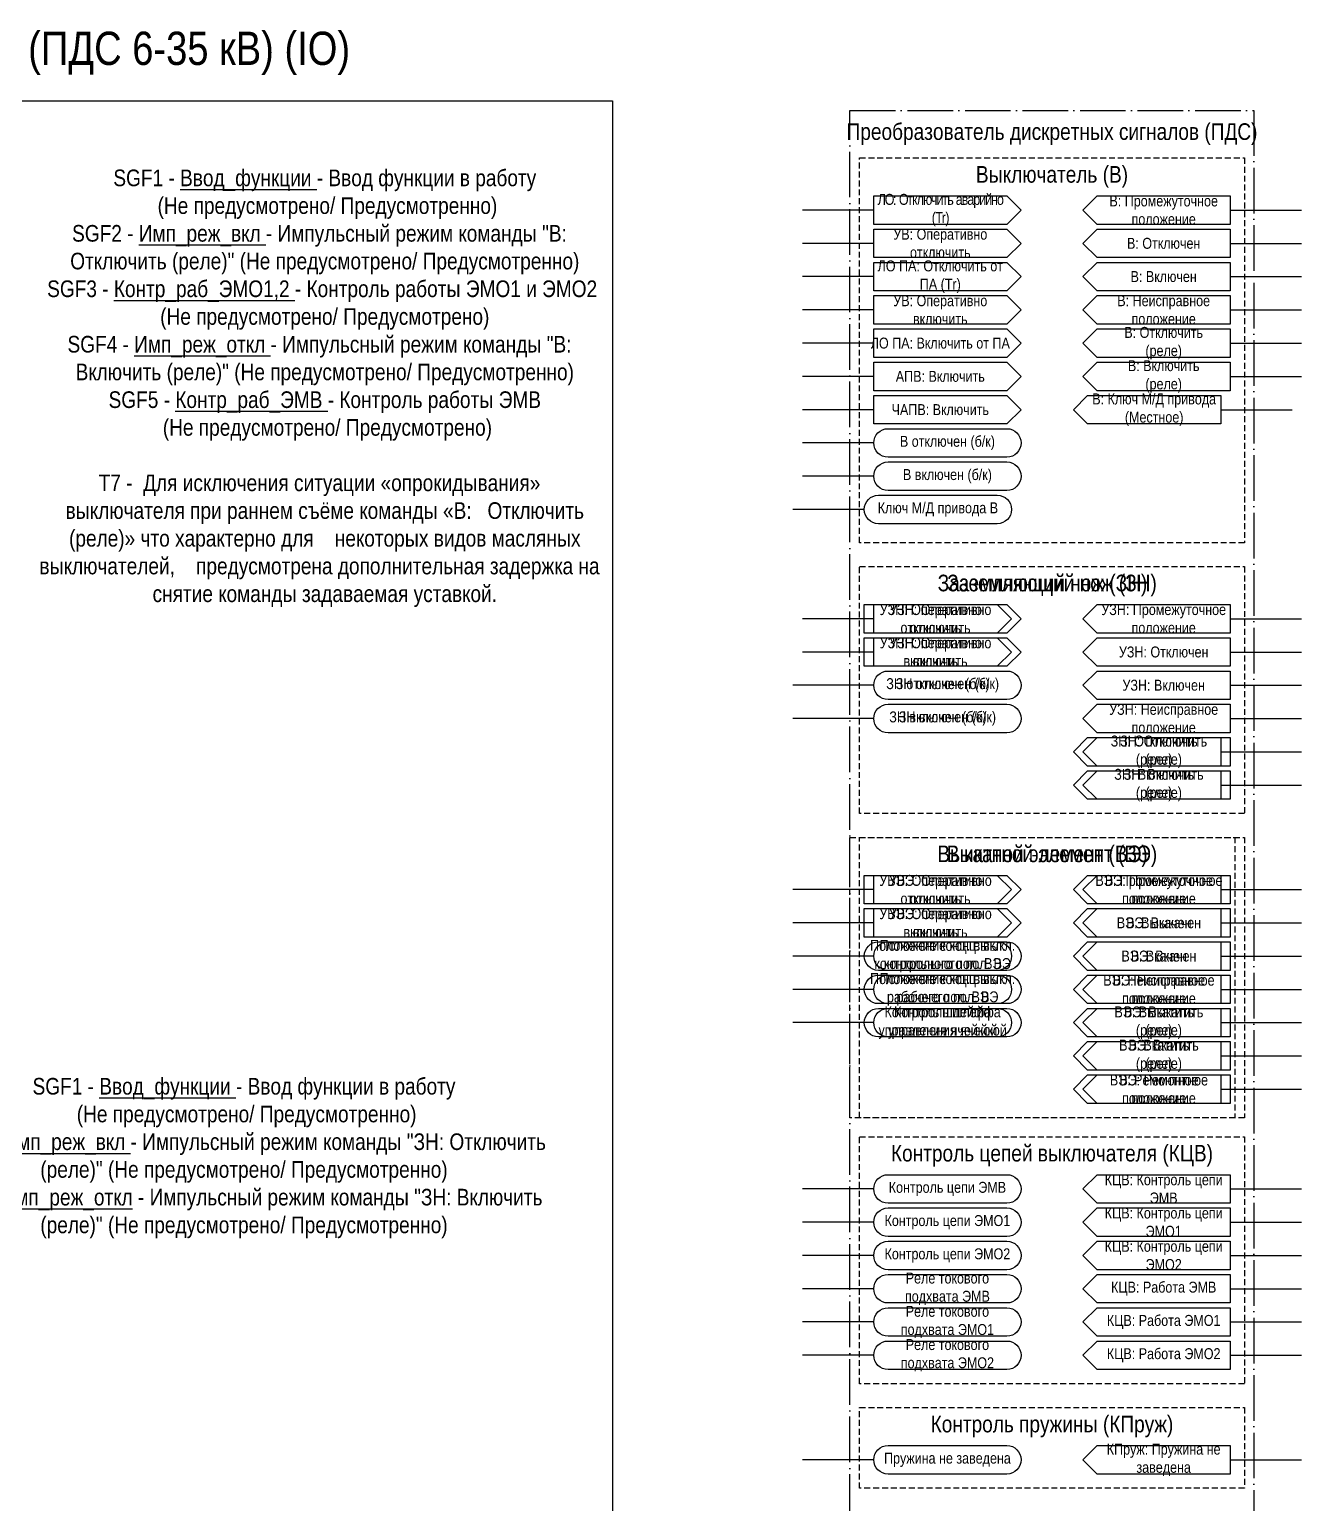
# Model space of a CAD drawing. Header units: millimetres. Extents: x -7300 to 495, y 0 to 1179.
# Drawn here: x -6597.6 to -6330, y 589.8 to 900 of the extents above; entities that cross this region are included whole.
import ezdxf

# ---------------------------------------------------------------- set-up
doc = ezdxf.new("R2010")
doc.units = ezdxf.units.MM
doc.linetypes.add('ACAD_ISO04W100', pattern=[30, 24, -3, 0, -3])
doc.linetypes.add('штриховая2', pattern=[0.375, 0.25, -0.125])
doc.layers.add('TEXT', color=7, linetype='Continuous', lineweight=25)
doc.styles.add('2.5_Gost_RD', font='ARIALN.TTF', dxfattribs={"height": 2.5})
doc.styles.add('3.5_Gost_RD', font='ARIALN.TTF', dxfattribs={"height": 3.5})

msp = doc.modelspace()

# ---------------------------------------------------------------- linework, layer by layer
at = {"ltscale": 100}
for p, q in [((-6420, 862), (-6435, 862)), ((-6345, 862), (-6330, 862)), ((-6420, 855), (-6435, 855)), ((-6345, 855), (-6330, 855)), ((-6420, 848), (-6435, 848)), ((-6345, 848), (-6330, 848)), ((-6420, 841), (-6435, 841)), ((-6345, 841), (-6330, 841)), ((-6420, 834), (-6435, 834)), ((-6345, 834), (-6330, 834)), ((-6420, 827), (-6435, 827)), ((-6345, 827), (-6330, 827)), ((-6420, 820), (-6435, 820)), ((-6347, 820), (-6332, 820)), ((-6420, 813), (-6435, 813)), ((-6420, 806), (-6435, 806)), ((-6422, 799), (-6437, 799)), ((-6420, 776), (-6435, 776)), ((-6345, 776), (-6330, 776)), ((-6420, 769), (-6435, 769)), ((-6345, 769), (-6330, 769)), ((-6422, 762), (-6437, 762)), ((-6420, 762), (-6435, 762)), ((-6345, 762), (-6330, 762)), ((-6422, 755), (-6437, 755)), ((-6420, 755), (-6435, 755)), ((-6345, 755), (-6330, 755)), ((-6347, 748), (-6332, 748)), ((-6345, 748), (-6330, 748)), ((-6347, 741), (-6332, 741)), ((-6345, 741), (-6330, 741)), ((-6422, 719), (-6437, 719)), ((-6420, 719), (-6435, 719)), ((-6347, 719), (-6332, 719)), ((-6345, 719), (-6330, 719)), ((-6422, 712), (-6437, 712)), ((-6420, 712), (-6435, 712)), ((-6347, 712), (-6332, 712)), ((-6345, 712), (-6330, 712)), ((-6422, 705), (-6437, 705)), ((-6420, 705), (-6435, 705)), ((-6347, 705), (-6332, 705)), ((-6345, 705), (-6330, 705)), ((-6422, 698), (-6437, 698)), ((-6420, 698), (-6435, 698)), ((-6347, 698), (-6332, 698)), ((-6345, 698), (-6330, 698)), ((-6422, 691), (-6437, 691)), ((-6420, 691), (-6435, 691)), ((-6347, 691), (-6332, 691)), ((-6345, 691), (-6330, 691)), ((-6347, 684), (-6332, 684)), ((-6345, 684), (-6330, 684)), ((-6347, 677), (-6332, 677)), ((-6345, 677), (-6330, 677)), ((-6420, 656), (-6435, 656)), ((-6345, 656), (-6330, 656)), ((-6420, 649), (-6435, 649)), ((-6345, 649), (-6330, 649)), ((-6420, 642), (-6435, 642)), ((-6345, 642), (-6330, 642)), ((-6420, 635), (-6435, 635)), ((-6345, 635), (-6330, 635)), ((-6420, 628), (-6435, 628)), ((-6345, 628), (-6330, 628)), ((-6420, 621), (-6435, 621)), ((-6345, 621), (-6330, 621)), ((-6420, 599), (-6435, 599)), ((-6345, 599), (-6330, 599))]:
    msp.add_line(p, q, dxfattribs=at)
at = {"color": 3, "ltscale": 100}
msp.add_lwpolyline([(-6825, 885), (-6475, 885), (-6475, 0), (-6825, 0)], close=True, dxfattribs=at)
at = {"color": 251, "linetype": 'ACAD_ISO04W100', "lineweight": 30, "ltscale": 0.4, "true_color": 0x58595b}
msp.add_lwpolyline([(-6425, 883), (-6340, 883), (-6340, 417), (-6425, 417)], close=True, dxfattribs=at)
at = {"linetype": 'штриховая2', "ltscale": 5}
for points in [[(-6423, 873), (-6342, 873), (-6342, 792), (-6423, 792)], [(-6423, 787), (-6342, 787), (-6342, 735), (-6423, 735)], [(-6425, 730), (-6344, 730), (-6344, 671), (-6425, 671)], [(-6423, 730), (-6342, 730), (-6342, 671), (-6423, 671)], [(-6423, 667), (-6342, 667), (-6342, 615), (-6423, 615)], [(-6423, 610), (-6342, 610), (-6342, 593), (-6423, 593)]]:
    msp.add_lwpolyline(points, close=True, dxfattribs=at)
at = {"ltscale": 100}
for points in [[(-6392, 859), (-6420, 859), (-6420, 865), (-6392, 865), (-6389, 862)], [(-6345, 859), (-6373, 859), (-6376, 862), (-6373, 865), (-6345, 865)], [(-6392, 852), (-6420, 852), (-6420, 858), (-6392, 858), (-6389, 855)], [(-6373, 858), (-6345, 858), (-6345, 852), (-6373, 852), (-6376, 855)], [(-6392, 845), (-6420, 845), (-6420, 851), (-6392, 851), (-6389, 848)], [(-6373, 851), (-6345, 851), (-6345, 845), (-6373, 845), (-6376, 848)], [(-6392, 838), (-6420, 838), (-6420, 844), (-6392, 844), (-6389, 841)], [(-6373, 844), (-6345, 844), (-6345, 838), (-6373, 838), (-6376, 841)], [(-6392, 831), (-6420, 831), (-6420, 837), (-6392, 837), (-6389, 834)], [(-6373, 837), (-6345, 837), (-6345, 831), (-6373, 831), (-6376, 834)], [(-6392, 824), (-6420, 824), (-6420, 830), (-6392, 830), (-6389, 827)], [(-6373, 830), (-6345, 830), (-6345, 824), (-6373, 824), (-6376, 827)], [(-6392, 817), (-6420, 817), (-6420, 823), (-6392, 823), (-6389, 820)], [(-6375, 823), (-6347, 823), (-6347, 817), (-6375, 817), (-6378, 820)], [(-6394, 773), (-6422, 773), (-6422, 779), (-6394, 779), (-6391, 776)], [(-6392, 773), (-6420, 773), (-6420, 779), (-6392, 779), (-6389, 776)], [(-6345, 773), (-6373, 773), (-6376, 776), (-6373, 779), (-6345, 779)], [(-6394, 766), (-6422, 766), (-6422, 772), (-6394, 772), (-6391, 769)], [(-6392, 766), (-6420, 766), (-6420, 772), (-6392, 772), (-6389, 769)], [(-6373, 772), (-6345, 772), (-6345, 766), (-6373, 766), (-6376, 769)], [(-6373, 765), (-6345, 765), (-6345, 759), (-6373, 759), (-6376, 762)], [(-6373, 758), (-6345, 758), (-6345, 752), (-6373, 752), (-6376, 755)], [(-6375, 751), (-6347, 751), (-6347, 745), (-6375, 745), (-6378, 748)], [(-6373, 751), (-6345, 751), (-6345, 745), (-6373, 745), (-6376, 748)], [(-6375, 744), (-6347, 744), (-6347, 738), (-6375, 738), (-6378, 741)], [(-6373, 744), (-6345, 744), (-6345, 738), (-6373, 738), (-6376, 741)], [(-6394, 716), (-6422, 716), (-6422, 722), (-6394, 722), (-6391, 719)], [(-6392, 716), (-6420, 716), (-6420, 722), (-6392, 722), (-6389, 719)], [(-6347, 716), (-6375, 716), (-6378, 719), (-6375, 722), (-6347, 722)], [(-6345, 716), (-6373, 716), (-6376, 719), (-6373, 722), (-6345, 722)], [(-6394, 709), (-6422, 709), (-6422, 715), (-6394, 715), (-6391, 712)], [(-6392, 709), (-6420, 709), (-6420, 715), (-6392, 715), (-6389, 712)], [(-6375, 715), (-6347, 715), (-6347, 709), (-6375, 709), (-6378, 712)], [(-6373, 715), (-6345, 715), (-6345, 709), (-6373, 709), (-6376, 712)], [(-6375, 708), (-6347, 708), (-6347, 702), (-6375, 702), (-6378, 705)], [(-6373, 708), (-6345, 708), (-6345, 702), (-6373, 702), (-6376, 705)], [(-6375, 701), (-6347, 701), (-6347, 695), (-6375, 695), (-6378, 698)], [(-6373, 701), (-6345, 701), (-6345, 695), (-6373, 695), (-6376, 698)], [(-6375, 694), (-6347, 694), (-6347, 688), (-6375, 688), (-6378, 691)], [(-6373, 694), (-6345, 694), (-6345, 688), (-6373, 688), (-6376, 691)], [(-6375, 687), (-6347, 687), (-6347, 681), (-6375, 681), (-6378, 684)], [(-6373, 687), (-6345, 687), (-6345, 681), (-6373, 681), (-6376, 684)], [(-6375, 680), (-6347, 680), (-6347, 674), (-6375, 674), (-6378, 677)], [(-6373, 680), (-6345, 680), (-6345, 674), (-6373, 674), (-6376, 677)], [(-6345, 653), (-6373, 653), (-6376, 656), (-6373, 659), (-6345, 659)], [(-6373, 652), (-6345, 652), (-6345, 646), (-6373, 646), (-6376, 649)], [(-6373, 645), (-6345, 645), (-6345, 639), (-6373, 639), (-6376, 642)], [(-6373, 638), (-6345, 638), (-6345, 632), (-6373, 632), (-6376, 635)], [(-6373, 631), (-6345, 631), (-6345, 625), (-6373, 625), (-6376, 628)], [(-6373, 624), (-6345, 624), (-6345, 618), (-6373, 618), (-6376, 621)], [(-6345, 596), (-6373, 596), (-6376, 599), (-6373, 602), (-6345, 602)]]:
    msp.add_lwpolyline(points, close=True, dxfattribs=at)
for points in [[(-6417, 810, -1), (-6417, 816), (-6392, 816, -1), (-6392, 810)], [(-6417, 803, -1), (-6417, 809), (-6392, 809, -1), (-6392, 803)], [(-6419, 796, -1), (-6419, 802), (-6394, 802, -1), (-6394, 796)], [(-6417, 759, -1), (-6417, 765), (-6392, 765, -1), (-6392, 759)], [(-6417, 752, -1), (-6417, 758), (-6392, 758, -1), (-6392, 752)], [(-6419, 702, -1), (-6419, 708), (-6394, 708, -1), (-6394, 702)], [(-6417, 702, -1), (-6417, 708), (-6392, 708, -1), (-6392, 702)], [(-6419, 695, -1), (-6419, 701), (-6394, 701, -1), (-6394, 695)], [(-6417, 695, -1), (-6417, 701), (-6392, 701, -1), (-6392, 695)], [(-6419, 688, -1), (-6419, 694), (-6394, 694, -1), (-6394, 688)], [(-6417, 688, -1), (-6417, 694), (-6392, 694, -1), (-6392, 688)], [(-6417, 653, -1), (-6417, 659), (-6392, 659, -1), (-6392, 653)], [(-6417, 646, -1), (-6417, 652), (-6392, 652, -1), (-6392, 646)], [(-6417, 639, -1), (-6417, 645), (-6392, 645, -1), (-6392, 639)], [(-6417, 632, -1), (-6417, 638), (-6392, 638, -1), (-6392, 632)], [(-6417, 625, -1), (-6417, 631), (-6392, 631, -1), (-6392, 625)], [(-6417, 618, -1), (-6417, 624), (-6392, 624, -1), (-6392, 618)], [(-6417, 596, -1), (-6417, 602), (-6392, 602, -1), (-6392, 596)]]:
    msp.add_lwpolyline(points, format="xyb", close=True, dxfattribs=at)

# ---------------------------------------------------------------- texts
at = {"ltscale": 100, "attachment_point": 5}
for s, insert, char_height, width, style in [('{\\C3;Преобразователь дискретных сигналов 6-35 кВ (ПДС 6-35 кВ) (IO)}', (-6654, 895), 7, 340, '3.5_Gost_RD'), ('{\\T0.85;ЛО: Отключить аварийно (Tr)}', (-6406, 862), 2.3, 28, '2.5_Gost_RD'), ('УВ: Оперативно отключить', (-6406, 855), 2.3, 28, '2.5_Gost_RD'), ('В: Отключен', (-6359, 855), 2.3, 28, '2.5_Gost_RD'), ('ЛО ПА: Отключить от ПА (Tr)', (-6406, 848), 2.3, 28, '2.5_Gost_RD'), ('В: Включен', (-6359, 848), 2.3, 28, '2.5_Gost_RD'), ('УВ: Оперативно включить', (-6406, 841), 2.3, 28, '2.5_Gost_RD'), ('ЛО ПА: Включить от ПА', (-6406, 834), 2.3, 28, '2.5_Gost_RD'), ('В: Отключить \\P(реле)', (-6359, 834), 2.3, 28, '2.5_Gost_RD'), ('В: Включить \\P(реле)', (-6359, 827), 2.3, 28, '2.5_Gost_RD'), ('АПВ: Включить', (-6406, 827), 2.3, 28, '2.5_Gost_RD'), ('В: Ключ М/Д привода (Местное)', (-6361, 820), 2.3, 28, '2.5_Gost_RD'), ('ЧАПВ: Включить', (-6406, 820), 2.3, 28, '2.5_Gost_RD'), ('В отключен (б/к)', (-6404.5, 813), 2.3, 31, '2.5_Gost_RD'), ('В включен (б/к)', (-6404.5, 806), 2.3, 31, '2.5_Gost_RD'), ('Ключ М/Д привода В', (-6406.5, 799), 2.3, 31, '2.5_Gost_RD'), ('УЗН: Оперативно отключить', (-6408, 776), 2.3, 28, '2.5_Gost_RD'), ('УЗН: Оперативно отключить', (-6406, 776), 2.3, 28, '2.5_Gost_RD'), ('УЗН: Оперативно включить', (-6408, 769), 2.3, 28, '2.5_Gost_RD'), ('УЗН: Оперативно включить', (-6406, 769), 2.3, 28, '2.5_Gost_RD'), ('УЗН: Отключен', (-6359, 769), 2.3, 28, '2.5_Gost_RD'), ('ЗН отключен (б/к)', (-6406.5, 762), 2.3, 31, '2.5_Gost_RD'), ('ЗН отключен (б/к)', (-6404.5, 762), 2.3, 31, '2.5_Gost_RD'), ('УЗН: Включен', (-6359, 762), 2.3, 28, '2.5_Gost_RD'), ('ЗН включен (б/к)', (-6406.5, 755), 2.3, 31, '2.5_Gost_RD'), ('ЗН включен (б/к)', (-6404.5, 755), 2.3, 31, '2.5_Gost_RD'), ('ЗН: Отключить \\P(реле)', (-6361, 748), 2.3, 28, '2.5_Gost_RD'), ('ЗН: Отключить \\P(реле)', (-6359, 748), 2.3, 28, '2.5_Gost_RD'), ('ЗН: Включить \\P(реле)', (-6361, 741), 2.3, 28, '2.5_Gost_RD'), ('ЗН: Включить \\P(реле)', (-6359, 741), 2.3, 28, '2.5_Gost_RD'), ('УВЭ: Оперативно отключить', (-6408, 719), 2.3, 28, '2.5_Gost_RD'), ('УВЭ: Оперативно отключить', (-6406, 719), 2.3, 28, '2.5_Gost_RD'), ('УВЭ: Оперативно включить', (-6408, 712), 2.3, 28, '2.5_Gost_RD'), ('УВЭ: Оперативно включить', (-6406, 712), 2.3, 28, '2.5_Gost_RD'), ('ВЭ: Выкачен', (-6361, 712), 2.3, 28, '2.5_Gost_RD'), ('ВЭ: Выкачен', (-6359, 712), 2.3, 28, '2.5_Gost_RD'), ('Положение конц. выкл. контрольного пол. ВЭ', (-6406.5, 705), 2.3, 31, '2.5_Gost_RD'), ('Положение конц. выкл. контрольного пол. ВЭ', (-6404.5, 705), 2.3, 31, '2.5_Gost_RD'), ('ВЭ: Вкачен', (-6361, 705), 2.3, 28, '2.5_Gost_RD'), ('ВЭ: Вкачен', (-6359, 705), 2.3, 28, '2.5_Gost_RD'), ('Положение конц. выкл. рабочего пол. ВЭ', (-6406.5, 698), 2.3, 31, '2.5_Gost_RD'), ('Положение конц. выкл. рабочего пол. ВЭ', (-6404.5, 698), 2.3, 31, '2.5_Gost_RD'), ('\\pt23;Контроль шлейфа управления ячейкой', (-6406.5, 691), 2.3, 31, '2.5_Gost_RD'), ('\\pt23;Контроль шлейфа управления ячейкой', (-6404.5, 691), 2.3, 31, '2.5_Gost_RD'), ('ВЭ: Выкатить \\P(реле)', (-6361, 691), 2.3, 28, '2.5_Gost_RD'), ('ВЭ: Выкатить \\P(реле)', (-6359, 691), 2.3, 28, '2.5_Gost_RD'), ('ВЭ: Вкатить \\P(реле)', (-6361, 684), 2.3, 28, '2.5_Gost_RD'), ('ВЭ: Вкатить \\P(реле)', (-6359, 684), 2.3, 28, '2.5_Gost_RD'), ('ВЭ: Ремонтное положение', (-6361, 677), 2.3, 28, '2.5_Gost_RD'), ('ВЭ: Ремонтное положение', (-6359, 677), 2.3, 28, '2.5_Gost_RD'), ('КЦВ: Контроль цепи ЭМВ', (-6359, 656), 2.3, 28, '2.5_Gost_RD'), ('КЦВ: Контроль цепи ЭМО1', (-6359, 649), 2.3, 28, '2.5_Gost_RD'), ('КЦВ: Контроль цепи ЭМО2', (-6359, 642), 2.3, 28, '2.5_Gost_RD'), ('КЦВ: Работа ЭМВ', (-6359, 635), 2.3, 28, '2.5_Gost_RD'), ('КЦВ: Работа ЭМО1', (-6359, 628), 2.3, 28, '2.5_Gost_RD'), ('КЦВ: Работа ЭМО2', (-6359, 621), 2.3, 28, '2.5_Gost_RD'), ('КПруж: Пружина не заведена', (-6359, 599), 2.3, 28, '2.5_Gost_RD')]:
    msp.add_mtext(s, dxfattribs=dict(at, insert=insert, char_height=char_height, width=width, style=style))
at = {"color": 30, "ltscale": 100, "true_color": 0xf7941d, "char_height": 3.5, "attachment_point": 5, "style": '3.5_Gost_RD'}
for s, insert, width in [('Преобразователь дискретных сигналов (ПДС)', (-6382.5, 878), 85), ('Выключатель (В)', (-6382.5, 869), 81), ('Заземляющий нож (ЗН)', (-6384.5, 783), 81), ('Заземляющий нож (ЗН)', (-6382.5, 783), 81), ('Выкатной элемент (ВЭ)', (-6384.5, 726), 81), ('Выкатной элемент (ВЭ)', (-6382.5, 726), 81), ('Контроль цепей выключателя (КЦВ)', (-6382.5, 663), 81), ('Контроль пружины (КПруж)', (-6382.5, 606), 81)]:
    msp.add_mtext(s, dxfattribs=dict(at, insert=insert, width=width))
at = {"color": 30, "ltscale": 100, "char_height": 3.5, "attachment_point": 5, "style": '3.5_Gost_RD'}
for s, insert, width in [('SGF1 - {\\LВвод_функции} - Ввод функции в работу \\P^I(Не предусмотрено/ Предусмотренно)\\PSGF2 - {\\LИмп_реж_вкл} - Импульсный режим команды "В: ^I^IОтключить (реле)" (Не предусмотрено/ Предусмотренно)\\PSGF3 - {\\LКонтр_раб_ЭМО1,2} - Контроль работы ЭМО1 и ЭМО2 ^I(Не предусмотрено/ Предусмотрено)\\PSGF4 - {\\LИмп_реж_откл} - Импульсный режим команды "В: ^I^IВключить (реле)" (Не предусмотрено/ Предусмотренно)\\PSGF5 - {\\LКонтр_раб_ЭМВ} - Контроль работы ЭМВ\\P^I(Не предусмотрено/ Предусмотрено)\\P\\PТ7 - ^IДля исключения ситуации «опрокидывания» ^I^Iвыключателя при раннем съёме команды «В: ^I^IОтключить (реле)» что характерно для ^I^I^Iнекоторых видов масляных выключателей, ^I^I^Iпредусмотрена дополнительная задержка на ^I^Iснятие команды задаваемая уставкой.', (-6535.5, 824.5), 121), ('SGF1 - {\\LВвод_функции} - Ввод функции в работу \\P^I(Не предусмотрено/ Предусмотренно)\\PSGF2 - {\\LИмп_реж_вкл} - Импульсный режим команды "ЗН: Отключить ^I(реле)" (Не предусмотрено/ Предусмотренно)\\PSGF3 -{\\LИмп_реж_откл} - Импульсный режим команды "ЗН: Включить ^I(реле)" (Не предусмотрено/ Предусмотренно)', (-6552.5, 662.5), 135)]:
    msp.add_mtext(s, dxfattribs=dict(at, insert=insert, width=width))
at = {"color": 6, "ltscale": 100, "char_height": 2.3, "width": 28, "attachment_point": 5, "style": '2.5_Gost_RD'}
for s, insert in [('В: Промежуточное положение', (-6359, 862)), ('В: Неисправное положение', (-6359, 841)), ('УЗН: Промежуточное положение', (-6359, 776)), ('УЗН: Неисправное положение', (-6359, 755)), ('ВЭ: Промежуточное положение', (-6361, 719)), ('ВЭ: Промежуточное положение', (-6359, 719)), ('ВЭ: Неисправное положение', (-6361, 698)), ('ВЭ: Неисправное положение', (-6359, 698))]:
    msp.add_mtext(s, dxfattribs=dict(at, insert=insert))
at = {"layer": 'TEXT', "ltscale": 100, "char_height": 2.3, "width": 31, "attachment_point": 5, "style": '2.5_Gost_RD'}
for s, insert in [('Контроль цепи ЭМВ', (-6404.5, 656)), ('Контроль цепи ЭМО1', (-6404.5, 649)), ('Контроль цепи ЭМО2', (-6404.5, 642)), ('Реле токового \\Pподхвата ЭМВ', (-6404.5, 635)), ('Реле токового \\Pподхвата ЭМО1', (-6404.5, 628)), ('Реле токового \\Pподхвата ЭМО2', (-6404.5, 621)), ('Пружина не заведена', (-6404.5, 599))]:
    msp.add_mtext(s, dxfattribs=dict(at, insert=insert))

doc.saveas('drawing.dxf')
